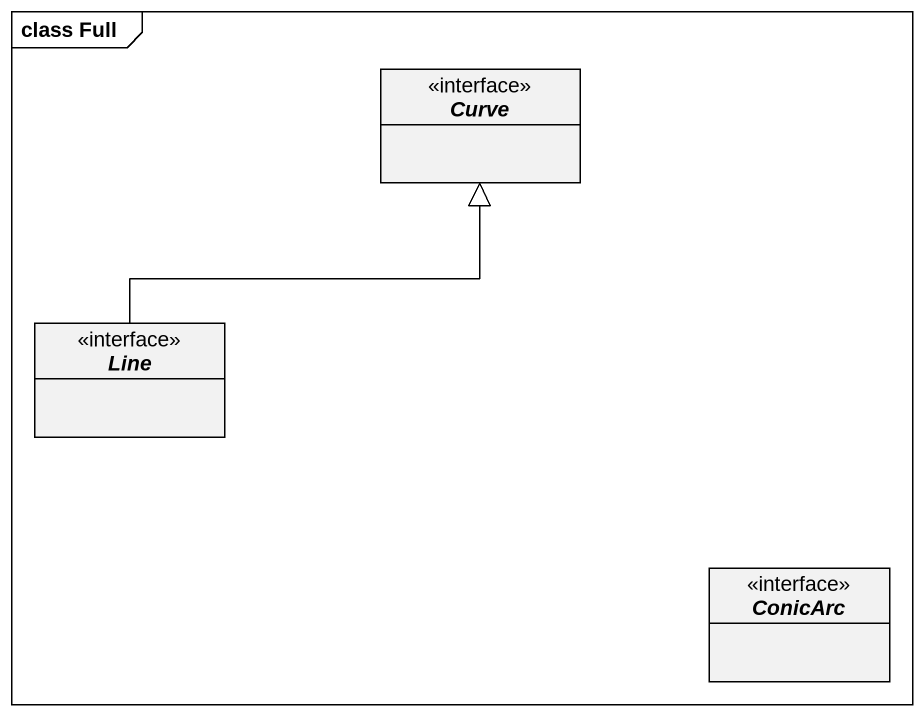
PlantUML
@startuml
mainframe class Full
hide circle
hide empty members
interface Curve
interface Line
interface ConicArc
Line -up-|> Curve
@enduml
